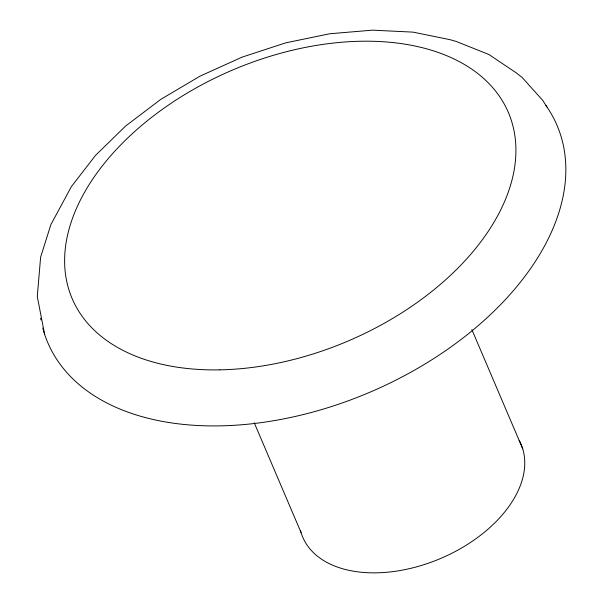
<?xml version="1.0" encoding="UTF-8"?>
<svg xmlns="http://www.w3.org/2000/svg" width="603" height="603" viewBox="0 0 603 603"><rect width="100%" height="100%" fill="white"/><g stroke="black" fill="none" stroke-linecap="round" stroke-linejoin="round"><path stroke-width="0.9" d="M546.981 107.032L542.64 100.279L522.025 77.35L515.889 72.624L488.897 54.496L456.056 41.396L449.83 39.632L413.017 32.132L372.579 30.15L329.751 33.753L285.83 42.828L242.15 57.104L200.045 76.136L160.79 99.359L125.575 126.065L95.47 155.438L71.395 186.591L50.893 224.58L40.62 257.172L37.28 296.518L44.592 334.175M471.863 329.585L522.711 448.798M254.225 422.741L301.025 532.457M545.934 105.525A276.83 171.953 -23.1 0 1 375.307 389.87A276.83 171.953 -23.1 0 1 42.775 328.062M40.959 319.989A276.83 171.953 -23.1 0 1 40.635 318.165M519.183 440.311A118.64 73.694 -23.1 0 1 438.796 559.245A118.64 73.694 -23.1 0 1 300.528 530.685M219.861 369.85A237.13 147.29 -23.1 0 0 511.133 119.786A237.13 147.29 -23.1 0 0 139.821 127.014A237.13 147.29 -23.1 0 0 219.861 369.85"/></g></svg>
